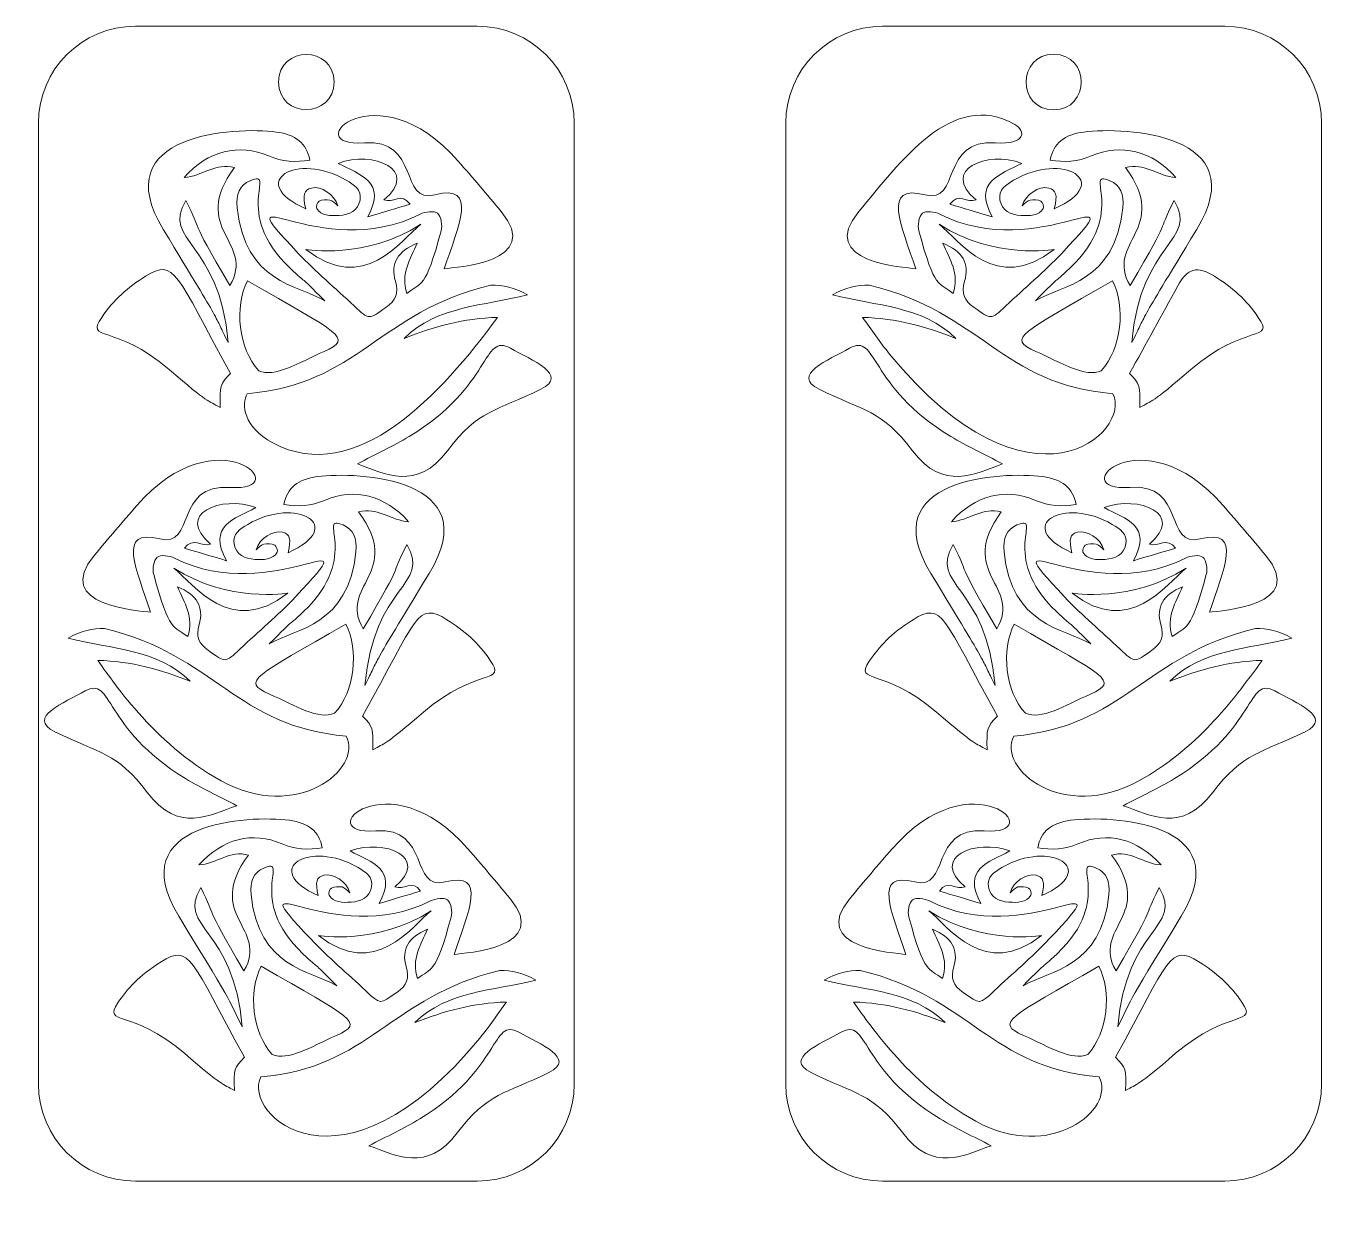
# Model space of a CAD drawing. Header units: inches. Extents: x 18.13 to 20.38, y -6.6 to -4.57.
import ezdxf

# ---------------------------------------------------------------- set-up
doc = ezdxf.new("R2010")
doc.units = ezdxf.units.IN
doc.header["$MEASUREMENT"] = 0
doc.layers.add('_U+0421_U+043B_U+043E_U+0439 1', color=7, linetype='Continuous')

# ---------------------------------------------------------------- blocks, each defined once
blk = doc.blocks.new('block 4')
at = {"layer": '_U+0421_U+043B_U+043E_U+0439 1', "color": 7, "lineweight": 18, "true_color": 0xffffff}
for points, knots in [([(19.6695, -4.8877), (19.675, -4.8829), (19.6907, -4.885), (19.6993, -4.8893), (19.8723, -4.9765), (20.0456, -4.8118), (19.909, -4.9566), (19.8789, -4.9885), (19.845, -5.0166), (19.8131, -5.0469), (19.787, -5.0716), (19.7881, -5.0708), (19.7584, -5.0497), (19.7411, -5.0374), (19.7361, -5.0252), (19.7421, -5.0047), (19.751, -4.974), (19.7382, -4.9528), (19.7048, -4.9391), (19.7163, -4.9663), (19.7336, -4.9912), (19.7225, -5.0255), (19.6979, -5.006), (19.6909, -5.0201), (19.6634, -4.9177), (19.6609, -4.9085), (19.6632, -4.8931), (19.6695, -4.8877)], [0, 0, 0, 0, 1, 1, 1, 2, 2, 2, 3, 3, 3, 4, 4, 4, 5, 5, 5, 6, 6, 6, 7, 7, 7, 8, 8, 8, 9, 9, 9, 9]), ([(19.8959, -4.9501), (19.8959, -4.9501), (19.7925, -4.9673), (19.6983, -4.9066), (19.7338, -4.9352), (19.7958, -5.0279), (19.8959, -4.9501)], [0, 0, 0, 0, 1, 1, 1, 2, 2, 2, 2])]:
    blk.add_open_spline(points, degree=3, knots=knots, dxfattribs=at)
blk = doc.blocks.new('block 3')
at = {"layer": '_U+0421_U+043B_U+043E_U+0439 1'}
blk.add_blockref('block 4', (0, 0), dxfattribs=at)
blk = doc.blocks.new('block 2')
at = {"layer": '_U+0421_U+043B_U+043E_U+0439 1', "color": 7, "lineweight": 18, "true_color": 0xffffff}
for points, knots in [([(19.658, -4.9831), (19.6338, -4.9096), (19.5985, -4.8362), (19.674, -4.8561), (19.7356, -4.8724), (19.6999, -4.7591), (19.7953, -4.7666), (19.8466, -4.7706), (19.8483, -4.7463), (19.8287, -4.7351), (19.7206, -4.6736), (19.6308, -4.8007), (19.5605, -4.8844), (19.4863, -4.9728), (19.6388, -4.9804), (19.658, -4.9831)], [0, 0, 0, 0, 1, 1, 1, 2, 2, 2, 3, 3, 3, 4, 4, 4, 5, 5, 5, 5]), ([(19.8891, -4.7962), (19.9135, -4.8005), (19.9367, -4.7991), (19.9596, -4.7892), (20.0116, -4.767), (20.0642, -4.7799), (20.1053, -4.8262), (20.0749, -4.8244), (20.0509, -4.7999), (20.0187, -4.809), (20.0973, -4.9155), (19.9821, -4.9366), (20.0266, -5.0121), (20.103, -4.8818), (20.069, -4.9304), (20.1023, -4.866), (20.1448, -4.9371), (20.044, -4.935), (20.0296, -5.1101), (20.056, -5.0572), (20.0349, -5.0897), (20.1408, -4.9161), (20.242, -4.7502), (20.018, -4.7387), (19.9469, -4.748), (19.9131, -4.7525), (19.8953, -4.7672), (19.8891, -4.7962)], [0, 0, 0, 0, 1, 1, 1, 2, 2, 2, 3, 3, 3, 4, 4, 4, 5, 5, 5, 6, 6, 6, 7, 7, 7, 8, 8, 8, 9, 9, 9, 9]), ([(19.7896, -4.8938), (19.7561, -4.8331), (19.803, -4.8216), (19.8403, -4.8019), (19.7806, -4.7795), (19.6994, -4.8128), (19.762, -4.8648), (19.7474, -4.8709), (19.7308, -4.8516), (19.7169, -4.8721), (19.7403, -4.8791), (19.7619, -4.8855), (19.7896, -4.8938)], [0, 0, 0, 0, 1, 1, 1, 2, 2, 2, 3, 3, 3, 4, 4, 4, 4]), ([(19.8029, -4.8649), (19.8063, -4.8837), (19.8212, -4.8904), (19.8385, -4.8915), (19.8535, -4.8925), (19.8704, -4.8921), (19.8773, -4.8793), (19.8788, -4.8765), (19.8761, -4.8682), (19.8733, -4.8669), (19.8678, -4.8644), (19.8605, -4.8638), (19.8545, -4.865), (19.85, -4.8658), (19.8462, -4.8707), (19.8408, -4.8749), (19.8469, -4.855), (19.8702, -4.8403), (19.8866, -4.8443), (19.8994, -4.8475), (19.9022, -4.8557), (19.8963, -4.8801), (19.9995, -4.8339), (19.9112, -4.781), (19.8264, -4.8309), (19.8133, -4.8386), (19.7995, -4.8469), (19.8029, -4.8649)], [0, 0, 0, 0, 1, 1, 1, 2, 2, 2, 3, 3, 3, 4, 4, 4, 5, 5, 5, 6, 6, 6, 7, 7, 7, 8, 8, 8, 9, 9, 9, 9]), ([(19.8637, -5.0382), (19.9112, -5.0104), (20.0006, -5.0071), (20.0141, -4.8784), (20.0165, -4.8552), (20.0093, -4.839), (19.9918, -4.8318), (19.9439, -4.8121), (20.0251, -4.8852), (19.9231, -4.982), (19.8887, -5.0145), (19.9132, -4.9881), (19.8637, -5.0382)], [0, 0, 0, 0, 1, 1, 1, 2, 2, 2, 3, 3, 3, 4, 4, 4, 4]), ([(20.0432, -5.2218), (20.0658, -5.2087), (20.0616, -5.216), (20.131, -5.1565), (20.224, -5.0768), (20.2763, -5.1089), (20.2468, -5.0667), (20.2274, -5.0371), (20.2014, -5.0146), (20.1717, -4.9961), (20.1417, -4.9774), (20.1252, -4.982), (20.1084, -5.0126), (20.081, -5.0625), (20.0537, -5.1124), (20.0256, -5.1635), (20.0438, -5.182), (20.0444, -5.1839), (20.0432, -5.2218)], [0, 0, 0, 0, 1, 1, 1, 2, 2, 2, 3, 3, 3, 4, 4, 4, 5, 5, 5, 6, 6, 6, 6]), ([(19.5151, -5.0281), (19.5373, -5.0148), (19.5577, -5.0111), (19.5782, -5.0112), (19.7721, -5.0582), (19.8051, -5.182), (19.997, -5.1979), (20.0305, -5.2637), (19.8558, -5.4256), (19.6131, -5.1299), (19.5965, -5.1096), (19.5819, -5.0878), (19.5663, -5.0667), (19.6242, -5.0683), (19.6762, -5.0826), (19.7269, -5.1028), (19.6692, -5.0463), (19.5909, -5.0474), (19.5151, -5.0281)], [0, 0, 0, 0, 1, 1, 1, 2, 2, 2, 3, 3, 3, 4, 4, 4, 5, 5, 5, 6, 6, 6, 6]), ([(19.8643, -5.1252), (19.9104, -5.1457), (19.9488, -5.1706), (19.9771, -5.1584), (20.0117, -5.1211), (20.0195, -5.0481), (19.9965, -5.0038), (19.8377, -5.0952), (19.8136, -5.1026), (19.8643, -5.1252)], [0, 0, 0, 0, 1, 1, 1, 2, 2, 2, 3, 3, 3, 3]), ([(19.4921, -5.1903), (19.5688, -5.2283), (19.5995, -5.2254), (19.6526, -5.296), (19.7056, -5.3666), (19.7602, -5.3354), (19.8074, -5.3186), (19.7761, -5.3022), (19.7462, -5.2885), (19.7183, -5.2715), (19.5743, -5.1837), (19.593, -5.0927), (19.5444, -5.1197), (19.5083, -5.1399), (19.4422, -5.1657), (19.4921, -5.1903)], [0, 0, 0, 0, 1, 1, 1, 2, 2, 2, 3, 3, 3, 4, 4, 4, 5, 5, 5, 5])]:
    blk.add_open_spline(points, degree=3, knots=knots, dxfattribs=at)
at = {"layer": '_U+0421_U+043B_U+043E_U+0439 1'}
blk.add_blockref('block 3', (0, 0), dxfattribs=at)
blk = doc.blocks.new('block 7')
at = {"layer": '_U+0421_U+043B_U+043E_U+0439 1', "color": 7, "lineweight": 18, "true_color": 0xffffff}
for points, knots in [([(20.1575, -5.5088), (20.1302, -5.6103), (20.1235, -5.5962), (20.0989, -5.6157), (20.0879, -5.5817), (20.1051, -5.557), (20.1165, -5.53), (20.0834, -5.5436), (20.0706, -5.5647), (20.0795, -5.595), (20.0854, -5.6154), (20.0805, -5.6275), (20.0633, -5.6397), (20.0339, -5.6606), (20.035, -5.6614), (20.0091, -5.6369), (19.9775, -5.6069), (19.9438, -5.579), (19.914, -5.5474), (19.7785, -5.4038), (19.9504, -5.5671), (20.1219, -5.4807), (20.1304, -5.4764), (20.146, -5.4743), (20.1515, -5.4791), (20.1577, -5.4845), (20.16, -5.4997), (20.1575, -5.5088)], [0, 0, 0, 0, 1, 1, 1, 2, 2, 2, 3, 3, 3, 4, 4, 4, 5, 5, 5, 6, 6, 6, 7, 7, 7, 8, 8, 8, 9, 9, 9, 9]), ([(20.1229, -5.4978), (20.0295, -5.558), (19.9269, -5.541), (19.9269, -5.541), (20.0262, -5.618), (20.0877, -5.5262), (20.1229, -5.4978)], [0, 0, 0, 0, 1, 1, 1, 2, 2, 2, 2])]:
    blk.add_open_spline(points, degree=3, knots=knots, dxfattribs=at)
blk = doc.blocks.new('block 6')
at = {"layer": '_U+0421_U+043B_U+043E_U+0439 1'}
blk.add_blockref('block 7', (0, 0), dxfattribs=at)
blk = doc.blocks.new('block 5')
at = {"layer": '_U+0421_U+043B_U+043E_U+0439 1', "color": 7, "lineweight": 18, "true_color": 0xffffff}
for points, knots in [([(20.2595, -5.4758), (20.2354, -5.4471), (20.2114, -5.4184), (20.1867, -5.3902), (20.0468, -5.2303), (19.9093, -5.3682), (20.0267, -5.359), (20.1215, -5.3515), (20.0858, -5.4639), (20.147, -5.4477), (20.222, -5.4279), (20.1867, -5.5012), (20.1629, -5.5737), (20.1819, -5.571), (20.3331, -5.5635), (20.2595, -5.4758)], [0, 0, 0, 0, 1, 1, 1, 2, 2, 2, 3, 3, 3, 4, 4, 4, 5, 5, 5, 5]), ([(19.8764, -5.3406), (19.8059, -5.3313), (19.5838, -5.3428), (19.6841, -5.5072), (19.7891, -5.6794), (19.7682, -5.6471), (19.7944, -5.6996), (19.7801, -5.526), (19.6802, -5.528), (19.7223, -5.4575), (19.753, -5.5169), (19.7231, -5.4757), (19.7974, -5.6024), (19.8415, -5.5275), (19.7272, -5.5066), (19.8052, -5.4011), (19.7733, -5.392), (19.7494, -5.4163), (19.7193, -5.4181), (19.7601, -5.3722), (19.8122, -5.3593), (19.8638, -5.3814), (19.8865, -5.3912), (19.9096, -5.3926), (19.9337, -5.3883), (19.9276, -5.3596), (19.9099, -5.345), (19.8764, -5.3406)], [0, 0, 0, 0, 1, 1, 1, 2, 2, 2, 3, 3, 3, 4, 4, 4, 5, 5, 5, 6, 6, 6, 7, 7, 7, 8, 8, 8, 9, 9, 9, 9]), ([(20.1045, -5.4636), (20.0907, -5.4433), (20.0742, -5.4624), (20.0598, -5.4564), (20.1218, -5.4048), (20.0413, -5.3717), (19.9821, -5.3939), (20.0191, -5.4135), (20.0656, -5.4249), (20.0324, -5.4851), (20.0598, -5.4769), (20.0812, -5.4705), (20.1045, -5.4636)], [0, 0, 0, 0, 1, 1, 1, 2, 2, 2, 3, 3, 3, 4, 4, 4, 4]), ([(19.9959, -5.4228), (19.9118, -5.3732), (19.8243, -5.4257), (19.9266, -5.4715), (19.9208, -5.4474), (19.9235, -5.4391), (19.9362, -5.436), (19.9525, -5.4321), (19.9756, -5.4467), (19.9816, -5.4664), (19.9762, -5.4622), (19.9725, -5.4574), (19.9681, -5.4565), (19.9621, -5.4554), (19.9549, -5.4559), (19.9494, -5.4584), (19.9466, -5.4597), (19.9439, -5.468), (19.9455, -5.4707), (19.9523, -5.4834), (19.9691, -5.4838), (19.9839, -5.4828), (20.0011, -5.4817), (20.0158, -5.4751), (20.0192, -5.4565), (20.0225, -5.4386), (20.0089, -5.4304), (19.9959, -5.4228)], [0, 0, 0, 0, 1, 1, 1, 2, 2, 2, 3, 3, 3, 4, 4, 4, 5, 5, 5, 6, 6, 6, 7, 7, 7, 8, 8, 8, 9, 9, 9, 9]), ([(19.9, -5.5726), (19.7989, -5.4766), (19.8794, -5.4041), (19.8319, -5.4237), (19.8145, -5.4308), (19.8074, -5.4468), (19.8098, -5.4698), (19.8232, -5.5974), (19.9118, -5.6007), (19.959, -5.6283), (19.9113, -5.5802), (19.9323, -5.6031), (19.9, -5.5726)], [0, 0, 0, 0, 1, 1, 1, 2, 2, 2, 3, 3, 3, 4, 4, 4, 4]), ([(19.7984, -5.7526), (19.7046, -5.5819), (19.7044, -5.5549), (19.6535, -5.5865), (19.6135, -5.6115), (19.5954, -5.6333), (19.578, -5.6581), (19.5521, -5.6985), (19.6018, -5.6667), (19.6939, -5.7456), (19.7627, -5.8046), (19.7585, -5.7974), (19.7809, -5.8103), (19.7797, -5.7728), (19.7803, -5.7708), (19.7984, -5.7526)], [0, 0, 0, 0, 1, 1, 1, 2, 2, 2, 3, 3, 3, 4, 4, 4, 5, 5, 5, 5]), ([(19.8273, -5.5942), (19.8044, -5.6381), (19.8122, -5.7105), (19.8465, -5.7474), (19.8745, -5.7595), (19.9126, -5.7348), (19.9583, -5.7145), (20.0088, -5.692), (19.9842, -5.6846), (19.8273, -5.5942)], [0, 0, 0, 0, 1, 1, 1, 2, 2, 2, 3, 3, 3, 3]), ([(20.3046, -5.6183), (20.2825, -5.6051), (20.2623, -5.6015), (20.242, -5.6016), (20.0507, -5.6479), (20.0155, -5.771), (19.8267, -5.7866), (19.7976, -5.8439), (19.9121, -5.9352), (20.0415, -5.8637), (20.1416, -5.8082), (20.1998, -5.73), (20.2538, -5.6565), (20.1964, -5.6581), (20.1448, -5.6723), (20.0946, -5.6923), (20.1517, -5.6364), (20.2294, -5.6375), (20.3046, -5.6183)], [0, 0, 0, 0, 1, 1, 1, 2, 2, 2, 3, 3, 3, 4, 4, 4, 5, 5, 5, 6, 6, 6, 6]), ([(20.2755, -5.7091), (20.2273, -5.6823), (20.2459, -5.7726), (20.1031, -5.8596), (20.0754, -5.8765), (20.0458, -5.89), (20.0147, -5.9064), (20.0616, -5.923), (20.1157, -5.9539), (20.1683, -5.884), (20.221, -5.8138), (20.2518, -5.8165), (20.3274, -5.7791), (20.3768, -5.7547), (20.3113, -5.7291), (20.2755, -5.7091)], [0, 0, 0, 0, 1, 1, 1, 2, 2, 2, 3, 3, 3, 4, 4, 4, 5, 5, 5, 5])]:
    blk.add_open_spline(points, degree=3, knots=knots, dxfattribs=at)
at = {"layer": '_U+0421_U+043B_U+043E_U+0439 1'}
blk.add_blockref('block 6', (0, 0), dxfattribs=at)
blk = doc.blocks.new('block 10')
at = {"layer": '_U+0421_U+043B_U+043E_U+0439 1', "color": 7, "lineweight": 18, "true_color": 0xffffff}
for points, knots in [([(19.6523, -6.0684), (19.6577, -6.0637), (19.6731, -6.0658), (19.6815, -6.0701), (19.8512, -6.1555), (20.0211, -5.994), (19.8871, -6.136), (19.8576, -6.1672), (19.8244, -6.1949), (19.7931, -6.2245), (19.7675, -6.2488), (19.7686, -6.248), (19.7394, -6.2273), (19.7225, -6.2152), (19.7176, -6.2033), (19.7235, -6.1831), (19.7322, -6.1531), (19.7196, -6.1323), (19.6869, -6.1189), (19.6981, -6.1456), (19.7152, -6.1699), (19.7043, -6.2036), (19.6802, -6.1844), (19.6733, -6.1983), (19.6463, -6.0979), (19.6438, -6.0888), (19.6461, -6.0738), (19.6523, -6.0684)], [0, 0, 0, 0, 1, 1, 1, 2, 2, 2, 3, 3, 3, 4, 4, 4, 5, 5, 5, 6, 6, 6, 7, 7, 7, 8, 8, 8, 9, 9, 9, 9]), ([(19.8744, -6.1297), (19.8744, -6.1297), (19.7729, -6.1465), (19.6805, -6.087), (19.7154, -6.115), (19.7762, -6.2059), (19.8744, -6.1297)], [0, 0, 0, 0, 1, 1, 1, 2, 2, 2, 2])]:
    blk.add_open_spline(points, degree=3, knots=knots, dxfattribs=at)
blk = doc.blocks.new('block 9')
at = {"layer": '_U+0421_U+043B_U+043E_U+0439 1'}
blk.add_blockref('block 10', (0, 0), dxfattribs=at)
blk = doc.blocks.new('block 8')
at = {"layer": '_U+0421_U+043B_U+043E_U+0439 1', "color": 7, "lineweight": 18, "true_color": 0xffffff}
for points, knots in [([(19.641, -6.162), (19.6173, -6.0899), (19.5827, -6.0179), (19.6567, -6.0374), (19.7171, -6.0535), (19.6821, -5.9423), (19.7757, -5.9497), (19.8918, -5.9588), (19.7558, -5.8224), (19.6175, -5.9805), (19.593, -6.0084), (19.5692, -6.0369), (19.5454, -6.0652), (19.4726, -6.1519), (19.6222, -6.1594), (19.641, -6.162)], [0, 0, 0, 0, 1, 1, 1, 2, 2, 2, 3, 3, 3, 4, 4, 4, 5, 5, 5, 5]), ([(19.8677, -5.9787), (19.8915, -5.9829), (19.9144, -5.9815), (19.9368, -5.9719), (19.9878, -5.95), (20.0393, -5.9627), (20.0797, -6.0082), (20.0499, -6.0064), (20.0263, -5.9823), (19.9947, -5.9913), (20.0718, -6.0957), (19.9588, -6.1163), (20.0024, -6.1904), (20.0774, -6.0626), (20.0441, -6.1103), (20.0768, -6.0471), (20.1184, -6.1168), (20.0196, -6.1149), (20.0054, -6.2865), (20.0313, -6.2347), (20.0107, -6.2666), (20.1145, -6.0962), (20.2137, -5.9336), (19.9941, -5.9223), (19.9243, -5.9315), (19.8912, -5.9358), (19.8737, -5.9503), (19.8677, -5.9787)], [0, 0, 0, 0, 1, 1, 1, 2, 2, 2, 3, 3, 3, 4, 4, 4, 5, 5, 5, 6, 6, 6, 7, 7, 7, 8, 8, 8, 9, 9, 9, 9]), ([(19.77, -6.0744), (19.7372, -6.0149), (19.7832, -6.0036), (19.8198, -5.9842), (19.7613, -5.9623), (19.6816, -5.995), (19.743, -6.046), (19.7287, -6.052), (19.7124, -6.033), (19.6988, -6.0531), (19.7217, -6.06), (19.7429, -6.0663), (19.77, -6.0744)], [0, 0, 0, 0, 1, 1, 1, 2, 2, 2, 3, 3, 3, 4, 4, 4, 4]), ([(19.7831, -6.0461), (19.7865, -6.0645), (19.801, -6.071), (19.818, -6.0722), (19.8327, -6.0732), (19.8493, -6.0727), (19.856, -6.0602), (19.8575, -6.0575), (19.8549, -6.0493), (19.8521, -6.0481), (19.8467, -6.0456), (19.8396, -6.045), (19.8337, -6.0461), (19.8293, -6.047), (19.8256, -6.0518), (19.8203, -6.0559), (19.8262, -6.0364), (19.8491, -6.022), (19.8651, -6.0259), (19.8777, -6.029), (19.8805, -6.0371), (19.8747, -6.061), (19.9759, -6.0157), (19.8893, -5.9638), (19.8061, -6.0128), (19.7933, -6.0203), (19.7798, -6.0284), (19.7831, -6.0461)], [0, 0, 0, 0, 1, 1, 1, 2, 2, 2, 3, 3, 3, 4, 4, 4, 5, 5, 5, 6, 6, 6, 7, 7, 7, 8, 8, 8, 9, 9, 9, 9]), ([(19.8427, -6.216), (19.8893, -6.1888), (19.977, -6.1855), (19.9902, -6.0593), (19.9926, -6.0365), (19.9855, -6.0207), (19.9683, -6.0136), (19.9214, -5.9943), (20.001, -6.066), (19.901, -6.1609), (19.8673, -6.1928), (19.8913, -6.1669), (19.8427, -6.216)], [0, 0, 0, 0, 1, 1, 1, 2, 2, 2, 3, 3, 3, 4, 4, 4, 4]), ([(20.0188, -6.3961), (20.0409, -6.3833), (20.0368, -6.3904), (20.1049, -6.3321), (20.1961, -6.2539), (20.2474, -6.2854), (20.2184, -6.244), (20.1994, -6.215), (20.1739, -6.1929), (20.1448, -6.1747), (20.0945, -6.1435), (20.0943, -6.17), (20.0015, -6.339), (20.0194, -6.357), (20.02, -6.3589), (20.0188, -6.3961)], [0, 0, 0, 0, 1, 1, 1, 2, 2, 2, 3, 3, 3, 4, 4, 4, 5, 5, 5, 5]), ([(19.7085, -6.2793), (19.6589, -6.2596), (19.6079, -6.2455), (19.5511, -6.2439), (19.5732, -6.274), (19.6436, -6.3838), (19.7611, -6.4488), (19.8892, -6.5197), (20.0022, -6.4292), (19.9735, -6.3726), (19.7848, -6.357), (19.754, -6.2359), (19.5628, -6.1896), (19.5427, -6.1895), (19.5226, -6.1931), (19.5009, -6.2062), (19.5752, -6.2251), (19.652, -6.224), (19.7085, -6.2793)], [0, 0, 0, 0, 1, 1, 1, 2, 2, 2, 3, 3, 3, 4, 4, 4, 5, 5, 5, 6, 6, 6, 6]), ([(19.8434, -6.3013), (19.8885, -6.3214), (19.9262, -6.3458), (19.9539, -6.3339), (19.9878, -6.2973), (19.9955, -6.2257), (19.9729, -6.1823), (19.8173, -6.272), (19.7936, -6.2792), (19.8434, -6.3013)], [0, 0, 0, 0, 1, 1, 1, 2, 2, 2, 3, 3, 3, 3]), ([(19.4783, -6.3652), (19.5535, -6.4024), (19.5836, -6.3997), (19.6357, -6.4689), (19.6877, -6.538), (19.7412, -6.5075), (19.7876, -6.4911), (19.7568, -6.4749), (19.7275, -6.4615), (19.7002, -6.4448), (19.5589, -6.3587), (19.5773, -6.2695), (19.5296, -6.296), (19.4942, -6.3158), (19.4294, -6.3411), (19.4783, -6.3652)], [0, 0, 0, 0, 1, 1, 1, 2, 2, 2, 3, 3, 3, 4, 4, 4, 5, 5, 5, 5])]:
    blk.add_open_spline(points, degree=3, knots=knots, dxfattribs=at)
at = {"layer": '_U+0421_U+043B_U+043E_U+0439 1'}
blk.add_blockref('block 9', (0, 0), dxfattribs=at)
blk = doc.blocks.new('block 13')
at = {"layer": '_U+0421_U+043B_U+043E_U+0439 1', "color": 7, "lineweight": 18, "true_color": 0xffffff}
for points, knots in [([(18.8422, -4.9177), (18.8147, -5.0201), (18.8079, -5.0058), (18.7831, -5.0255), (18.772, -4.9912), (18.7894, -4.9663), (18.8009, -4.9391), (18.7675, -4.9528), (18.7546, -4.974), (18.7635, -5.0047), (18.7695, -5.0252), (18.7645, -5.0374), (18.7472, -5.0497), (18.7175, -5.0708), (18.7186, -5.0716), (18.6925, -5.0469), (18.6606, -5.0166), (18.6267, -4.9885), (18.5966, -4.9566), (18.46, -4.8118), (18.6333, -4.9765), (18.8063, -4.8893), (18.8149, -4.885), (18.8306, -4.8829), (18.8361, -4.8877), (18.8424, -4.8931), (18.8448, -4.9085), (18.8422, -4.9177)], [0, 0, 0, 0, 1, 1, 1, 2, 2, 2, 3, 3, 3, 4, 4, 4, 5, 5, 5, 6, 6, 6, 7, 7, 7, 8, 8, 8, 9, 9, 9, 9]), ([(18.8073, -4.9066), (18.7131, -4.9673), (18.6097, -4.9501), (18.6097, -4.9501), (18.7098, -5.0279), (18.7718, -4.9352), (18.8073, -4.9066)], [0, 0, 0, 0, 1, 1, 1, 2, 2, 2, 2])]:
    blk.add_open_spline(points, degree=3, knots=knots, dxfattribs=at)
blk = doc.blocks.new('block 12')
at = {"layer": '_U+0421_U+043B_U+043E_U+0439 1'}
blk.add_blockref('block 13', (0, 0), dxfattribs=at)
blk = doc.blocks.new('block 11')
at = {"layer": '_U+0421_U+043B_U+043E_U+0439 1', "color": 7, "lineweight": 18, "true_color": 0xffffff}
for points, knots in [([(18.9451, -4.8844), (18.9208, -4.8555), (18.8965, -4.8265), (18.8716, -4.7981), (18.7305, -4.6368), (18.5919, -4.7759), (18.7103, -4.7666), (18.8059, -4.7591), (18.7699, -4.8724), (18.8316, -4.8561), (18.9073, -4.8361), (18.8716, -4.9101), (18.8476, -4.9831), (18.8668, -4.9804), (19.0193, -4.9728), (18.9451, -4.8844)], [0, 0, 0, 0, 1, 1, 1, 2, 2, 2, 3, 3, 3, 4, 4, 4, 5, 5, 5, 5]), ([(18.5587, -4.748), (18.4876, -4.7387), (18.2637, -4.7502), (18.3648, -4.9161), (18.4707, -5.0897), (18.4496, -5.0572), (18.4761, -5.1101), (18.4616, -4.935), (18.3609, -4.9371), (18.4033, -4.866), (18.4342, -4.9258), (18.4041, -4.8844), (18.4791, -5.0121), (18.5235, -4.9365), (18.4083, -4.9155), (18.4869, -4.809), (18.4547, -4.7999), (18.4307, -4.8244), (18.4003, -4.8262), (18.4414, -4.7799), (18.494, -4.767), (18.546, -4.7892), (18.5689, -4.7991), (18.5921, -4.8005), (18.6165, -4.7962), (18.6104, -4.7672), (18.5925, -4.7525), (18.5587, -4.748)], [0, 0, 0, 0, 1, 1, 1, 2, 2, 2, 3, 3, 3, 4, 4, 4, 5, 5, 5, 6, 6, 6, 7, 7, 7, 8, 8, 8, 9, 9, 9, 9]), ([(18.6792, -4.8309), (18.5944, -4.781), (18.5061, -4.8339), (18.6094, -4.8801), (18.6034, -4.8557), (18.6062, -4.8475), (18.6191, -4.8443), (18.6354, -4.8403), (18.6587, -4.855), (18.6648, -4.8749), (18.6594, -4.8707), (18.6556, -4.8658), (18.6511, -4.865), (18.6451, -4.8638), (18.6378, -4.8644), (18.6324, -4.8669), (18.6295, -4.8682), (18.6268, -4.8765), (18.6284, -4.8793), (18.6353, -4.8921), (18.6521, -4.8925), (18.6671, -4.8915), (18.6844, -4.8904), (18.6993, -4.8837), (18.7028, -4.8649), (18.7061, -4.8469), (18.6923, -4.8386), (18.6792, -4.8309)], [0, 0, 0, 0, 1, 1, 1, 2, 2, 2, 3, 3, 3, 4, 4, 4, 5, 5, 5, 6, 6, 6, 7, 7, 7, 8, 8, 8, 9, 9, 9, 9]), ([(18.7887, -4.8721), (18.7748, -4.8516), (18.7582, -4.8709), (18.7437, -4.8648), (18.8062, -4.8128), (18.725, -4.7795), (18.6653, -4.8019), (18.7026, -4.8216), (18.7495, -4.8331), (18.7161, -4.8938), (18.7437, -4.8855), (18.7653, -4.8791), (18.7887, -4.8721)], [0, 0, 0, 0, 1, 1, 1, 2, 2, 2, 3, 3, 3, 4, 4, 4, 4]), ([(18.5825, -4.982), (18.4805, -4.8852), (18.5617, -4.8121), (18.5138, -4.8318), (18.4963, -4.839), (18.4891, -4.8552), (18.4915, -4.8784), (18.505, -5.007), (18.5944, -5.0104), (18.642, -5.0382), (18.594, -4.9897), (18.615, -5.0128), (18.5825, -4.982)], [0, 0, 0, 0, 1, 1, 1, 2, 2, 2, 3, 3, 3, 4, 4, 4, 4]), ([(18.48, -5.1635), (18.3854, -4.9914), (18.3852, -4.9642), (18.3339, -4.9961), (18.3042, -5.0146), (18.2782, -5.0371), (18.2589, -5.0667), (18.2293, -5.1089), (18.2816, -5.0768), (18.3746, -5.1565), (18.444, -5.216), (18.4398, -5.2087), (18.4624, -5.2218), (18.4612, -5.1839), (18.4618, -5.182), (18.48, -5.1635)], [0, 0, 0, 0, 1, 1, 1, 2, 2, 2, 3, 3, 3, 4, 4, 4, 5, 5, 5, 5]), ([(18.5091, -5.0038), (18.4861, -5.0481), (18.4939, -5.1211), (18.5286, -5.1584), (18.5568, -5.1706), (18.5953, -5.1457), (18.6413, -5.1252), (18.6923, -5.1025), (18.6675, -5.095), (18.5091, -5.0038)], [0, 0, 0, 0, 1, 1, 1, 2, 2, 2, 3, 3, 3, 3]), ([(18.7787, -5.1028), (18.8294, -5.0826), (18.8814, -5.0683), (18.9393, -5.0667), (18.8431, -5.1975), (18.696, -5.3595), (18.553, -5.2826), (18.5014, -5.2549), (18.4992, -5.2165), (18.5086, -5.1979), (18.6999, -5.1821), (18.7339, -5.0581), (18.9274, -5.0112), (18.9479, -5.0111), (18.9683, -5.0148), (18.9905, -5.0281), (18.9147, -5.0474), (18.8364, -5.0463), (18.7787, -5.1028)], [0, 0, 0, 0, 1, 1, 1, 2, 2, 2, 3, 3, 3, 4, 4, 4, 5, 5, 5, 6, 6, 6, 6]), ([(18.9612, -5.1197), (18.9126, -5.0927), (18.9313, -5.1837), (18.7873, -5.2715), (18.7594, -5.2885), (18.7295, -5.3022), (18.6982, -5.3186), (18.7454, -5.3354), (18.8, -5.3666), (18.853, -5.296), (18.9062, -5.2253), (18.9373, -5.228), (19.0135, -5.1903), (19.0634, -5.1657), (18.9973, -5.1399), (18.9612, -5.1197)], [0, 0, 0, 0, 1, 1, 1, 2, 2, 2, 3, 3, 3, 4, 4, 4, 5, 5, 5, 5])]:
    blk.add_open_spline(points, degree=3, knots=knots, dxfattribs=at)
at = {"layer": '_U+0421_U+043B_U+043E_U+0439 1'}
blk.add_blockref('block 12', (0, 0), dxfattribs=at)
blk = doc.blocks.new('block 16')
at = {"layer": '_U+0421_U+043B_U+043E_U+0439 1', "color": 7, "lineweight": 18, "true_color": 0xffffff}
for points, knots in [([(18.3542, -5.4791), (18.3596, -5.4743), (18.3752, -5.4764), (18.3837, -5.4807), (18.5552, -5.5671), (18.7271, -5.4038), (18.5916, -5.5474), (18.5618, -5.579), (18.5281, -5.6069), (18.4965, -5.6369), (18.4706, -5.6614), (18.4717, -5.6606), (18.4423, -5.6397), (18.4251, -5.6275), (18.4202, -5.6154), (18.4262, -5.595), (18.435, -5.5647), (18.4222, -5.5436), (18.3891, -5.53), (18.4005, -5.557), (18.4177, -5.5817), (18.4067, -5.6157), (18.3823, -5.5963), (18.3754, -5.6103), (18.3481, -5.5088), (18.3456, -5.4997), (18.3479, -5.4845), (18.3542, -5.4791)], [0, 0, 0, 0, 1, 1, 1, 2, 2, 2, 3, 3, 3, 4, 4, 4, 5, 5, 5, 6, 6, 6, 7, 7, 7, 8, 8, 8, 9, 9, 9, 9]), ([(18.5787, -5.541), (18.5787, -5.541), (18.4761, -5.558), (18.3827, -5.4978), (18.4179, -5.5262), (18.4794, -5.618), (18.5787, -5.541)], [0, 0, 0, 0, 1, 1, 1, 2, 2, 2, 2])]:
    blk.add_open_spline(points, degree=3, knots=knots, dxfattribs=at)
blk = doc.blocks.new('block 15')
at = {"layer": '_U+0421_U+043B_U+043E_U+0439 1'}
blk.add_blockref('block 16', (0, 0), dxfattribs=at)
blk = doc.blocks.new('block 14')
at = {"layer": '_U+0421_U+043B_U+043E_U+0439 1', "color": 7, "lineweight": 18, "true_color": 0xffffff}
for points, knots in [([(18.3427, -5.5737), (18.3187, -5.5007), (18.2838, -5.428), (18.3586, -5.4477), (18.4197, -5.4639), (18.3843, -5.3516), (18.4789, -5.359), (18.5963, -5.3682), (18.4588, -5.2303), (18.3189, -5.3902), (18.2942, -5.4184), (18.2702, -5.4471), (18.2461, -5.4758), (18.1725, -5.5635), (18.3238, -5.571), (18.3427, -5.5737)], [0, 0, 0, 0, 1, 1, 1, 2, 2, 2, 3, 3, 3, 4, 4, 4, 5, 5, 5, 5]), ([(18.5719, -5.3883), (18.5961, -5.3926), (18.6191, -5.3912), (18.6418, -5.3814), (18.6934, -5.3593), (18.7455, -5.3722), (18.7863, -5.4181), (18.7562, -5.4163), (18.7323, -5.392), (18.7004, -5.4011), (18.7783, -5.5066), (18.6641, -5.5275), (18.7082, -5.6024), (18.784, -5.4732), (18.7503, -5.5214), (18.7833, -5.4575), (18.8254, -5.528), (18.7255, -5.526), (18.7112, -5.6996), (18.7374, -5.6471), (18.7165, -5.6794), (18.8215, -5.5072), (18.9218, -5.3428), (18.6997, -5.3313), (18.6292, -5.3406), (18.5957, -5.345), (18.578, -5.3596), (18.5719, -5.3883)], [0, 0, 0, 0, 1, 1, 1, 2, 2, 2, 3, 3, 3, 4, 4, 4, 5, 5, 5, 6, 6, 6, 7, 7, 7, 8, 8, 8, 9, 9, 9, 9]), ([(18.4732, -5.4851), (18.44, -5.4249), (18.4865, -5.4135), (18.5235, -5.3939), (18.4643, -5.3717), (18.3838, -5.4048), (18.4458, -5.4564), (18.4314, -5.4624), (18.4149, -5.4433), (18.4011, -5.4636), (18.4244, -5.4705), (18.4458, -5.4769), (18.4732, -5.4851)], [0, 0, 0, 0, 1, 1, 1, 2, 2, 2, 3, 3, 3, 4, 4, 4, 4]), ([(18.4864, -5.4565), (18.4898, -5.4751), (18.5045, -5.4817), (18.5217, -5.4828), (18.5366, -5.4838), (18.5533, -5.4834), (18.5602, -5.4707), (18.5617, -5.468), (18.559, -5.4597), (18.5562, -5.4584), (18.5507, -5.4559), (18.5435, -5.4554), (18.5376, -5.4565), (18.5331, -5.4574), (18.5294, -5.4622), (18.524, -5.4664), (18.53, -5.4467), (18.5531, -5.4321), (18.5694, -5.436), (18.5821, -5.4391), (18.5849, -5.4474), (18.579, -5.4715), (18.6813, -5.4257), (18.5938, -5.3732), (18.5097, -5.4228), (18.4967, -5.4304), (18.4831, -5.4386), (18.4864, -5.4565)], [0, 0, 0, 0, 1, 1, 1, 2, 2, 2, 3, 3, 3, 4, 4, 4, 5, 5, 5, 6, 6, 6, 7, 7, 7, 8, 8, 8, 9, 9, 9, 9]), ([(18.5467, -5.6283), (18.5938, -5.6008), (18.6824, -5.5974), (18.6958, -5.4698), (18.6982, -5.4468), (18.6911, -5.4308), (18.6737, -5.4237), (18.6262, -5.4041), (18.7067, -5.4766), (18.6056, -5.5726), (18.5715, -5.6048), (18.5958, -5.5786), (18.5467, -5.6283)], [0, 0, 0, 0, 1, 1, 1, 2, 2, 2, 3, 3, 3, 4, 4, 4, 4]), ([(18.7247, -5.8103), (18.7471, -5.7974), (18.7429, -5.8046), (18.8117, -5.7456), (18.904, -5.6665), (18.9558, -5.6984), (18.9265, -5.6566), (18.9073, -5.6272), (18.8815, -5.6049), (18.8521, -5.5865), (18.8013, -5.5549), (18.8011, -5.5818), (18.7072, -5.7526), (18.7253, -5.7708), (18.7259, -5.7728), (18.7247, -5.8103)], [0, 0, 0, 0, 1, 1, 1, 2, 2, 2, 3, 3, 3, 4, 4, 4, 5, 5, 5, 5]), ([(18.5473, -5.7145), (18.593, -5.7348), (18.6311, -5.7595), (18.6591, -5.7474), (18.6934, -5.7105), (18.7012, -5.6381), (18.6784, -5.5942), (18.521, -5.6848), (18.497, -5.6921), (18.5473, -5.7145)], [0, 0, 0, 0, 1, 1, 1, 2, 2, 2, 3, 3, 3, 3]), ([(18.411, -5.6923), (18.3608, -5.6723), (18.3093, -5.6581), (18.2519, -5.6565), (18.2742, -5.6869), (18.3454, -5.7979), (18.4641, -5.8637), (18.5936, -5.9353), (18.708, -5.8438), (18.6789, -5.7866), (18.4892, -5.7709), (18.4555, -5.648), (18.2636, -5.6016), (18.2433, -5.6015), (18.2231, -5.6051), (18.201, -5.6183), (18.2762, -5.6375), (18.3539, -5.6364), (18.411, -5.6923)], [0, 0, 0, 0, 1, 1, 1, 2, 2, 2, 3, 3, 3, 4, 4, 4, 5, 5, 5, 6, 6, 6, 6]), ([(18.1782, -5.7791), (18.2543, -5.8168), (18.2847, -5.814), (18.3374, -5.884), (18.3899, -5.9539), (18.444, -5.923), (18.4909, -5.9064), (18.4598, -5.89), (18.4302, -5.8765), (18.4026, -5.8596), (18.2598, -5.7726), (18.2783, -5.6823), (18.2301, -5.7091), (18.1943, -5.7291), (18.1288, -5.7547), (18.1782, -5.7791)], [0, 0, 0, 0, 1, 1, 1, 2, 2, 2, 3, 3, 3, 4, 4, 4, 5, 5, 5, 5])]:
    blk.add_open_spline(points, degree=3, knots=knots, dxfattribs=at)
at = {"layer": '_U+0421_U+043B_U+043E_U+0439 1'}
blk.add_blockref('block 15', (0, 0), dxfattribs=at)
blk = doc.blocks.new('block 19')
at = {"layer": '_U+0421_U+043B_U+043E_U+0439 1', "color": 7, "lineweight": 18, "true_color": 0xffffff}
for points, knots in [([(18.8593, -6.0979), (18.8323, -6.1983), (18.8257, -6.1843), (18.8013, -6.2036), (18.7905, -6.1699), (18.8075, -6.1456), (18.8188, -6.1189), (18.786, -6.1323), (18.7734, -6.1531), (18.7821, -6.1831), (18.788, -6.2033), (18.7832, -6.2152), (18.7662, -6.2273), (18.737, -6.248), (18.7381, -6.2488), (18.7125, -6.2245), (18.6813, -6.1949), (18.648, -6.1672), (18.6185, -6.136), (18.4845, -5.994), (18.6544, -6.1555), (18.8241, -6.0701), (18.8325, -6.0658), (18.8479, -6.0637), (18.8533, -6.0684), (18.8595, -6.0738), (18.8618, -6.0888), (18.8593, -6.0979)], [0, 0, 0, 0, 1, 1, 1, 2, 2, 2, 3, 3, 3, 4, 4, 4, 5, 5, 5, 6, 6, 6, 7, 7, 7, 8, 8, 8, 9, 9, 9, 9]), ([(18.8251, -6.087), (18.7327, -6.1465), (18.6313, -6.1297), (18.6313, -6.1297), (18.7294, -6.2059), (18.7902, -6.115), (18.8251, -6.087)], [0, 0, 0, 0, 1, 1, 1, 2, 2, 2, 2])]:
    blk.add_open_spline(points, degree=3, knots=knots, dxfattribs=at)
blk = doc.blocks.new('block 18')
at = {"layer": '_U+0421_U+043B_U+043E_U+0439 1'}
blk.add_blockref('block 19', (0, 0), dxfattribs=at)
blk = doc.blocks.new('block 17')
at = {"layer": '_U+0421_U+043B_U+043E_U+0439 1', "color": 7, "lineweight": 18, "true_color": 0xffffff}
for points, knots in [([(18.9602, -6.0652), (18.9364, -6.0369), (18.9126, -6.0084), (18.8882, -5.9805), (18.7498, -5.8224), (18.6138, -5.9588), (18.73, -5.9497), (18.8237, -5.9423), (18.7884, -6.0535), (18.8489, -6.0374), (18.9231, -6.0179), (18.8882, -6.0904), (18.8646, -6.162), (18.8834, -6.1594), (19.033, -6.1519), (18.9602, -6.0652)], [0, 0, 0, 0, 1, 1, 1, 2, 2, 2, 3, 3, 3, 4, 4, 4, 5, 5, 5, 5]), ([(18.5813, -5.9315), (18.5116, -5.9223), (18.2919, -5.9336), (18.3911, -6.0962), (18.4949, -6.2666), (18.4743, -6.2347), (18.5002, -6.2865), (18.486, -6.1149), (18.3873, -6.1168), (18.4289, -6.0471), (18.4592, -6.1058), (18.4297, -6.0652), (18.5032, -6.1904), (18.5468, -6.1163), (18.4338, -6.0957), (18.5109, -5.9913), (18.4793, -5.9823), (18.4557, -6.0064), (18.4259, -6.0082), (18.4663, -5.9627), (18.5178, -5.95), (18.5688, -5.9719), (18.5913, -5.9815), (18.6141, -5.9829), (18.6379, -5.9787), (18.6319, -5.9503), (18.6144, -5.9358), (18.5813, -5.9315)], [0, 0, 0, 0, 1, 1, 1, 2, 2, 2, 3, 3, 3, 4, 4, 4, 5, 5, 5, 6, 6, 6, 7, 7, 7, 8, 8, 8, 9, 9, 9, 9]), ([(18.6995, -6.0128), (18.6163, -5.9638), (18.5297, -6.0157), (18.631, -6.061), (18.6252, -6.0371), (18.6279, -6.029), (18.6405, -6.0259), (18.6565, -6.022), (18.6794, -6.0364), (18.6853, -6.0559), (18.68, -6.0518), (18.6763, -6.047), (18.6719, -6.0461), (18.666, -6.045), (18.6589, -6.0456), (18.6535, -6.0481), (18.6507, -6.0493), (18.6481, -6.0575), (18.6496, -6.0602), (18.6564, -6.0727), (18.6729, -6.0732), (18.6876, -6.0722), (18.7046, -6.071), (18.7191, -6.0645), (18.7226, -6.0461), (18.7258, -6.0284), (18.7123, -6.0203), (18.6995, -6.0128)], [0, 0, 0, 0, 1, 1, 1, 2, 2, 2, 3, 3, 3, 4, 4, 4, 5, 5, 5, 6, 6, 6, 7, 7, 7, 8, 8, 8, 9, 9, 9, 9]), ([(18.8069, -6.0531), (18.7932, -6.033), (18.7769, -6.052), (18.7627, -6.046), (18.824, -5.995), (18.7443, -5.9623), (18.6859, -5.9842), (18.7225, -6.0036), (18.7684, -6.0149), (18.7356, -6.0744), (18.7627, -6.0663), (18.7839, -6.06), (18.8069, -6.0531)], [0, 0, 0, 0, 1, 1, 1, 2, 2, 2, 3, 3, 3, 4, 4, 4, 4]), ([(18.6047, -6.1609), (18.5046, -6.066), (18.5842, -5.9943), (18.5373, -6.0136), (18.5201, -6.0207), (18.513, -6.0365), (18.5154, -6.0593), (18.5286, -6.1855), (18.6163, -6.1888), (18.6629, -6.216), (18.6158, -6.1684), (18.6365, -6.1911), (18.6047, -6.1609)], [0, 0, 0, 0, 1, 1, 1, 2, 2, 2, 3, 3, 3, 4, 4, 4, 4]), ([(18.5041, -6.339), (18.4114, -6.1702), (18.4111, -6.1434), (18.3609, -6.1747), (18.3212, -6.1994), (18.3034, -6.221), (18.2862, -6.2455), (18.2606, -6.2855), (18.3097, -6.2541), (18.4008, -6.3321), (18.4688, -6.3904), (18.4647, -6.3833), (18.4868, -6.3961), (18.4856, -6.3589), (18.4863, -6.357), (18.5041, -6.339)], [0, 0, 0, 0, 1, 1, 1, 2, 2, 2, 3, 3, 3, 4, 4, 4, 5, 5, 5, 5]), ([(19.0048, -6.2062), (18.983, -6.1931), (18.9629, -6.1895), (18.9429, -6.1896), (18.7536, -6.2354), (18.7188, -6.3572), (18.5322, -6.3726), (18.4993, -6.4373), (18.6706, -6.5961), (18.9087, -6.3059), (18.9249, -6.2861), (18.9393, -6.2646), (18.9545, -6.2439), (18.8977, -6.2455), (18.8468, -6.2596), (18.7971, -6.2793), (18.8536, -6.224), (18.9304, -6.2251), (19.0048, -6.2062)], [0, 0, 0, 0, 1, 1, 1, 2, 2, 2, 3, 3, 3, 4, 4, 4, 5, 5, 5, 6, 6, 6, 6]), ([(18.5327, -6.1823), (18.5101, -6.2257), (18.5178, -6.2973), (18.5517, -6.3339), (18.5794, -6.3458), (18.6171, -6.3214), (18.6623, -6.3013), (18.7123, -6.2791), (18.6879, -6.2717), (18.5327, -6.1823)], [0, 0, 0, 0, 1, 1, 1, 2, 2, 2, 3, 3, 3, 3]), ([(18.976, -6.296), (18.9283, -6.2695), (18.9467, -6.3587), (18.8055, -6.4448), (18.7781, -6.4615), (18.7488, -6.4749), (18.7181, -6.4911), (18.7644, -6.5075), (18.8179, -6.538), (18.8699, -6.4689), (18.9221, -6.3995), (18.9525, -6.4022), (19.0273, -6.3652), (19.0762, -6.3411), (19.0114, -6.3158), (18.976, -6.296)], [0, 0, 0, 0, 1, 1, 1, 2, 2, 2, 3, 3, 3, 4, 4, 4, 5, 5, 5, 5])]:
    blk.add_open_spline(points, degree=3, knots=knots, dxfattribs=at)
at = {"layer": '_U+0421_U+043B_U+043E_U+0439 1'}
blk.add_blockref('block 18', (0, 0), dxfattribs=at)

msp = doc.modelspace()

# ---------------------------------------------------------------- linework, layer by layer
at = {"layer": '_U+0421_U+043B_U+043E_U+0439 1', "color": 242, "lineweight": 18, "true_color": 0xc1272d}
for points, knots in [([(18.3165, -4.566), (18.3165, -4.566), (18.9044, -4.566), (18.9044, -4.566), (18.9961, -4.566), (19.0711, -4.641), (19.0711, -4.7326), (19.0711, -4.7326), (19.0711, -6.3852), (19.0711, -6.3852), (19.0711, -6.4769), (18.9961, -6.5519), (18.9044, -6.5519), (18.9044, -6.5519), (18.3165, -6.5519), (18.3165, -6.5519), (18.2248, -6.5519), (18.1498, -6.4769), (18.1498, -6.3852), (18.1498, -6.3852), (18.1498, -4.7326), (18.1498, -4.7326), (18.1498, -4.641), (18.2248, -4.566), (18.3165, -4.566)], [0, 0, 0, 0, 1, 1, 1, 2, 2, 2, 3, 3, 3, 4, 4, 4, 5, 5, 5, 6, 6, 6, 7, 7, 7, 8, 8, 8, 8]), ([(20.1892, -6.5519), (20.1892, -6.5519), (19.6012, -6.5519), (19.6012, -6.5519), (19.5095, -6.5519), (19.4345, -6.4769), (19.4345, -6.3852), (19.4345, -6.3852), (19.4345, -4.7326), (19.4345, -4.7326), (19.4345, -4.641), (19.5095, -4.566), (19.6012, -4.566), (19.6012, -4.566), (20.1892, -4.566), (20.1892, -4.566), (20.2808, -4.566), (20.3558, -4.641), (20.3558, -4.7326), (20.3558, -4.7326), (20.3558, -6.3852), (20.3558, -6.3852), (20.3558, -6.4769), (20.2808, -6.5519), (20.1892, -6.5519)], [0, 0, 0, 0, 1, 1, 1, 2, 2, 2, 3, 3, 3, 4, 4, 4, 5, 5, 5, 6, 6, 6, 7, 7, 7, 8, 8, 8, 8]), ([(18.5628, -4.6622), (18.5629, -4.7252), (18.6583, -4.725), (18.6581, -4.6619), (18.658, -4.5989), (18.5626, -4.5991), (18.5628, -4.6622)], [0, 0, 0, 0, 1, 1, 1, 2, 2, 2, 2]), ([(19.895, -4.7097), (19.9581, -4.7099), (19.9584, -4.6145), (19.8953, -4.6144), (19.8323, -4.6142), (19.8319, -4.7096), (19.895, -4.7097)], [0, 0, 0, 0, 1, 1, 1, 2, 2, 2, 2])]:
    msp.add_open_spline(points, degree=3, knots=knots, dxfattribs=at)

# ---------------------------------------------------------------- block references
at = {"layer": '_U+0421_U+043B_U+043E_U+0439 1'}
for name in ['block 11', 'block 2', 'block 14', 'block 5', 'block 17', 'block 8']:
    msp.add_blockref(name, (0, 0), dxfattribs=at)

doc.saveas('drawing.dxf')
